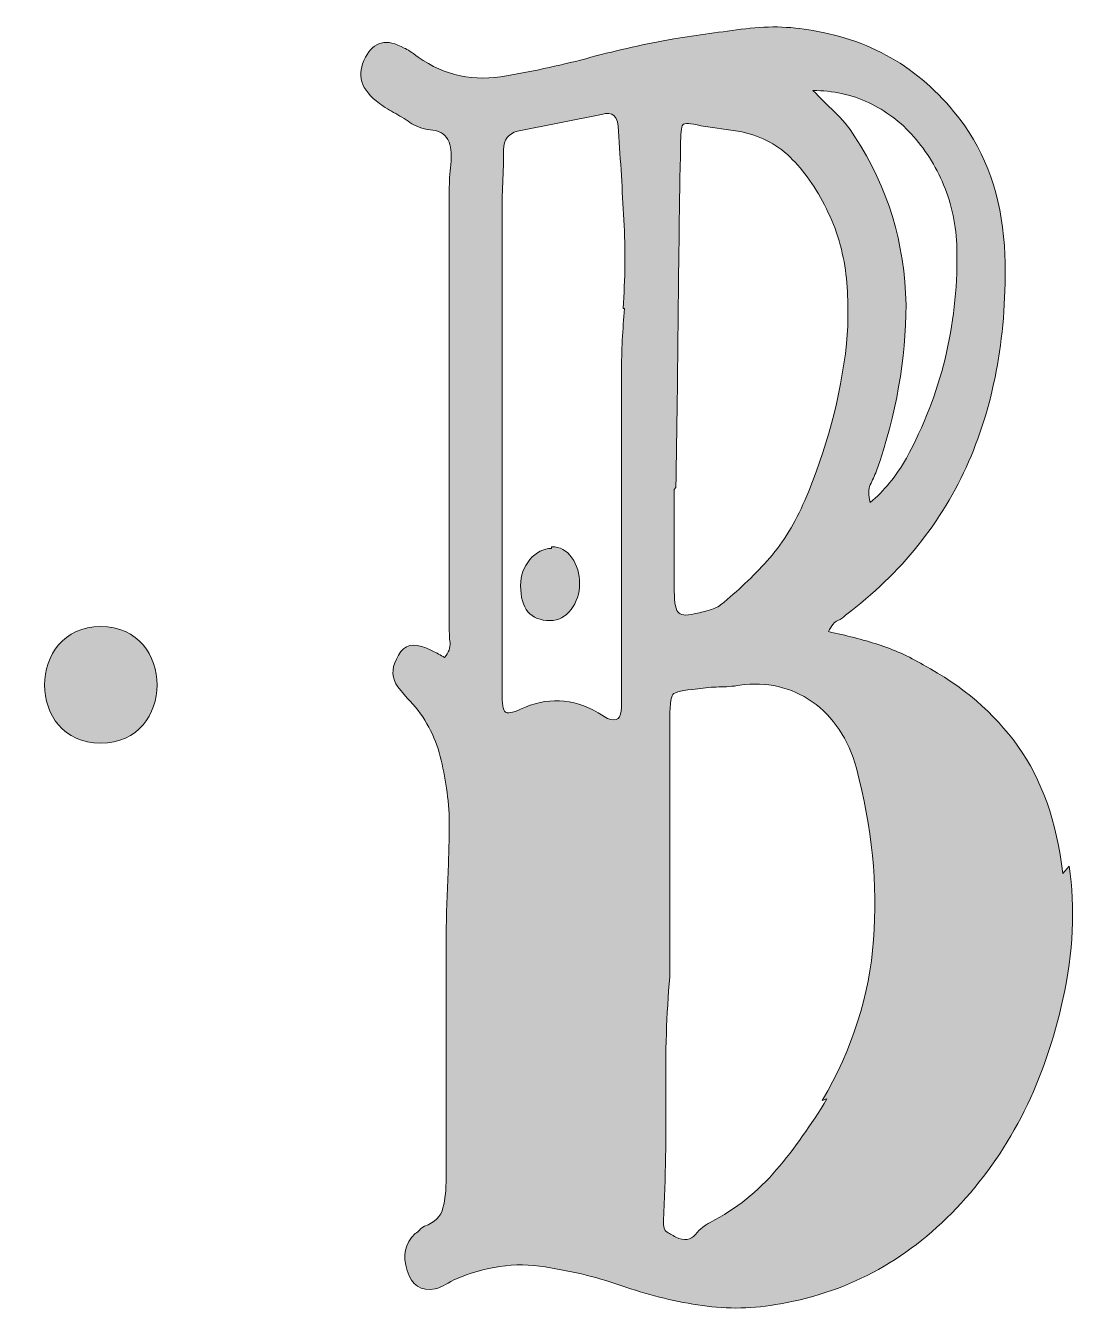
# Model space of a CAD drawing. Header units: inches. Extents: x 96 to 984, y -1025 to -55.
# Drawn here: x 146.7 to 264.1, y -715 to -571.4 of the extents above; entities that cross this region are included whole.
import ezdxf

# ---------------------------------------------------------------- set-up
doc = ezdxf.new("R2010")
doc.units = ezdxf.units.IN
doc.header["$MEASUREMENT"] = 0
doc.layers.add('Layer 1', color=7, linetype='Continuous')

# ---------------------------------------------------------------- blocks, each defined once
blk = doc.blocks.new('block 2')
at = {"layer": 'Layer 1', "true_color": 0x71020c}
h = blk.add_hatch(color=16, dxfattribs=at)
h.dxf.hatch_style = 2
edge = h.paths.add_edge_path()
edge.add_spline(control_points=[(262.7, -666.23), (262.01, -660.45), (260.33, -655.7), (257.67, -651.98), (255, -648.26), (251.48, -645.24), (247.08, -642.9), (245.46, -641.93), (243.78, -641.17), (242.05, -640.62), (240.31, -640.07), (238.46, -639.59), (236.49, -639.18), (236.84, -638.49), (237.18, -638.08), (237.53, -637.94), (237.88, -637.8), (238.16, -637.6), (238.4, -637.32), (244.63, -632.64), (249.21, -626.93), (252.16, -620.18), (255.1, -613.44), (256.46, -605.72), (256.22, -597.05), (255.99, -591.41), (254.49, -586.59), (251.73, -582.6), (247.57, -576.81), (242.09, -573.3), (235.28, -572.06), (232.63, -571.52), (229.95, -571.41), (227.24, -571.75), (224.52, -572.1), (221.84, -572.48), (219.19, -572.89), (216.07, -573.44), (212.98, -574.13), (209.92, -574.95), (206.87, -575.78), (203.72, -576.47), (200.49, -577.02), (196.91, -577.71), (193.62, -577.02), (190.62, -574.95), (189.92, -574.41), (189.4, -574.06), (189.06, -573.92), (187.09, -572.82), (185.64, -573.17), (184.72, -574.95), (183.68, -576.88), (184.19, -578.6), (186.28, -580.12), (186.86, -580.53), (187.46, -580.91), (188.1, -581.25), (188.74, -581.6), (189.34, -581.98), (189.92, -582.39), (190.62, -582.8), (191.4, -583.04), (192.27, -583.11), (193.13, -583.18), (193.74, -583.63), (194.09, -584.45), (194.32, -585.14), (194.38, -585.97), (194.26, -586.93), (194.15, -587.9), (194.09, -588.86), (194.09, -589.82), (194.09, -589.82), (194.09, -638.76), (194.09, -638.76), (194.09, -639.32), (194.11, -639.87), (194.18, -640.42), (194.23, -640.97), (194.03, -641.52), (193.57, -642.07), (193.1, -641.79), (192.67, -641.55), (192.27, -641.35), (191.86, -641.14), (191.43, -640.97), (190.97, -640.83), (189.69, -640.42), (188.77, -640.9), (188.19, -642.27), (187.61, -643.38), (187.67, -644.41), (188.36, -645.37), (188.36, -645.37), (189.4, -646.61), (189.4, -646.61), (191.14, -648.4), (192.32, -650.43), (192.96, -652.7), (193.6, -654.97), (193.97, -657.42), (194.09, -660.03), (194.09, -662.38), (194.03, -664.75), (193.92, -667.16), (193.8, -669.57), (193.74, -671.94), (193.74, -674.28), (193.74, -674.28), (193.74, -700.3), (193.74, -700.3), (193.74, -701.54), (193.63, -702.65), (193.39, -703.61), (193.16, -704.57), (192.47, -705.26), (191.31, -705.67), (191.08, -705.81), (190.9, -705.95), (190.79, -706.08), (190.68, -706.22), (190.5, -706.36), (190.27, -706.5), (189.11, -707.6), (188.82, -708.98), (189.4, -710.63), (189.86, -712.28), (190.9, -712.97), (192.53, -712.69), (192.99, -712.56), (193.68, -712.21), (194.61, -711.66), (198.07, -710.15), (201.47, -709.67), (204.82, -710.22), (206.43, -710.49), (207.96, -710.8), (209.41, -711.14), (210.85, -711.49), (212.32, -711.94), (213.82, -712.49), (216.7, -713.45), (219.56, -714.14), (222.39, -714.55), (225.21, -714.97), (228.13, -714.9), (231.13, -714.34), (238.99, -712.97), (245.72, -709.22), (251.33, -703.09), (256.94, -696.97), (260.73, -689.36), (262.7, -680.27), (263.86, -675.04), (264.09, -670.08), (263.39, -665.4), (263.39, -665.4), (262.7, -666.23), (262.7, -666.23)], knot_values=[0, 0, 0, 0, 1, 1, 1, 2, 2, 2, 3, 3, 3, 4, 4, 4, 5, 5, 5, 6, 6, 6, 7, 7, 7, 8, 8, 8, 9, 9, 9, 10, 10, 10, 11, 11, 11, 12, 12, 12, 13, 13, 13, 14, 14, 14, 15, 15, 15, 16, 16, 16, 17, 17, 17, 18, 18, 18, 19, 19, 19, 20, 20, 20, 21, 21, 21, 22, 22, 22, 23, 23, 23, 24, 24, 24, 25, 25, 25, 26, 26, 26, 27, 27, 27, 28, 28, 28, 29, 29, 29, 30, 30, 30, 31, 31, 31, 32, 32, 32, 33, 33, 33, 34, 34, 34, 35, 35, 35, 36, 36, 36, 37, 37, 37, 38, 38, 38, 39, 39, 39, 40, 40, 40, 41, 41, 41, 42, 42, 42, 43, 43, 43, 44, 44, 44, 45, 45, 45, 46, 46, 46, 47, 47, 47, 48, 48, 48, 49, 49, 49, 50, 50, 50, 51, 51, 51, 52, 52, 52, 53, 53, 53, 53], degree=3, periodic=1)
edge = h.paths.add_edge_path()
edge.add_spline(control_points=[(213.7, -603.04), (213.47, -605.38), (213.35, -607.76), (213.35, -610.16), (213.35, -612.58), (213.35, -614.95), (213.35, -617.29), (213.35, -617.29), (213.35, -645.17), (213.35, -645.17), (213.35, -645.17), (213.35, -647.65), (213.35, -647.65), (213.35, -648.88), (212.83, -649.3), (211.79, -648.88), (211.79, -648.88), (210.75, -648.26), (210.75, -648.26), (207.86, -646.61), (204.96, -646.48), (202.07, -647.85), (201.15, -648.26), (200.57, -648.37), (200.34, -648.16), (200.1, -647.95), (199.99, -647.23), (199.99, -645.99), (199.99, -645.99), (199.99, -640.42), (199.99, -640.42), (199.99, -640.42), (199.99, -617.5), (199.99, -617.5), (199.99, -617.5), (199.99, -592.71), (199.99, -592.71), (199.99, -591.47), (200.02, -590.24), (200.08, -589), (200.13, -587.76), (200.16, -586.52), (200.16, -585.28), (200.16, -584.18), (200.68, -583.49), (201.73, -583.21), (201.73, -583.21), (211.1, -581.36), (211.1, -581.36), (212.37, -580.94), (213.01, -581.56), (213.01, -583.21), (213.24, -586.52), (213.44, -589.82), (213.61, -593.13), (213.79, -596.43), (213.76, -599.74), (213.53, -603.04), (213.53, -603.04), (213.7, -603.04), (213.7, -603.04)], knot_values=[0, 0, 0, 0, 1, 1, 1, 2, 2, 2, 3, 3, 3, 4, 4, 4, 5, 5, 5, 6, 6, 6, 7, 7, 7, 8, 8, 8, 9, 9, 9, 10, 10, 10, 11, 11, 11, 12, 12, 12, 13, 13, 13, 14, 14, 14, 15, 15, 15, 16, 16, 16, 17, 17, 17, 18, 18, 18, 19, 19, 19, 20, 20, 20, 20], degree=3, periodic=1)
edge = h.paths.add_edge_path()
edge.add_spline(control_points=[(240.97, -580.01), (242.89, -580.91), (244.58, -582.18), (246.04, -583.84), (247.49, -585.49), (248.66, -587.42), (249.53, -589.62), (250.4, -591.82), (250.85, -594.23), (250.85, -596.84), (250.96, -604.97), (249.08, -612.61), (245.21, -619.77), (244.04, -621.83), (242.69, -623.48), (241.16, -624.72), (240.93, -623.9), (240.93, -623.24), (241.16, -622.76), (241.4, -622.28), (241.63, -621.76), (241.86, -621.21), (244.06, -614.88), (245.16, -608.69), (245.16, -602.63), (245.04, -595.74), (243.13, -589.48), (239.44, -583.84), (238.74, -582.73), (237.99, -581.8), (237.18, -581.05), (236.38, -580.29), (235.57, -579.5), (234.76, -578.67), (236.97, -578.67), (239.04, -579.12), (240.97, -580.01)], knot_values=[0, 0, 0, 0, 1, 1, 1, 2, 2, 2, 3, 3, 3, 4, 4, 4, 5, 5, 5, 6, 6, 6, 7, 7, 7, 8, 8, 8, 9, 9, 9, 10, 10, 10, 11, 11, 11, 12, 12, 12, 12], degree=3, periodic=1)
edge = h.paths.add_edge_path()
edge.add_spline(control_points=[(219.25, -623.28), (219.25, -623.28), (219.43, -623.07), (219.43, -623.07), (219.54, -616.46), (219.63, -610.03), (219.69, -603.76), (219.75, -597.5), (219.83, -591.2), (219.95, -584.87), (219.95, -583.49), (220.04, -582.7), (220.21, -582.49), (220.38, -582.29), (221.05, -582.32), (222.21, -582.6), (222.21, -582.6), (226.37, -583.21), (226.37, -583.21), (228.69, -583.63), (230.62, -584.59), (232.19, -586.11), (233.75, -587.62), (235.11, -589.55), (236.26, -591.89), (237.42, -594.23), (238.15, -596.67), (238.44, -599.22), (238.72, -601.77), (238.75, -604.35), (238.52, -606.96), (237.83, -613.02), (236.26, -618.87), (233.84, -624.52), (232.79, -626.99), (231.49, -629.13), (229.93, -630.92), (228.37, -632.71), (226.66, -634.36), (224.81, -635.87), (224.35, -636.29), (223.88, -636.56), (223.42, -636.7), (222.96, -636.84), (222.44, -636.98), (221.86, -637.11), (220.82, -637.39), (220.12, -637.39), (219.78, -637.11), (219.43, -636.84), (219.25, -636.01), (219.25, -634.64), (219.25, -634.64), (219.25, -623.28), (219.25, -623.28)], knot_values=[0, 0, 0, 0, 1, 1, 1, 2, 2, 2, 3, 3, 3, 4, 4, 4, 5, 5, 5, 6, 6, 6, 7, 7, 7, 8, 8, 8, 9, 9, 9, 10, 10, 10, 11, 11, 11, 12, 12, 12, 13, 13, 13, 14, 14, 14, 15, 15, 15, 16, 16, 16, 17, 17, 17, 18, 18, 18, 18], degree=3, periodic=1)
edge = h.paths.add_edge_path()
edge.add_spline(control_points=[(241.53, -673.66), (241.07, -679.86), (239.16, -685.85), (235.8, -691.63), (235.8, -691.63), (236.32, -691.42), (236.32, -691.42), (234.58, -694.31), (232.7, -696.97), (230.66, -699.37), (228.63, -701.78), (226.17, -703.74), (223.26, -705.26), (222.68, -705.54), (222.13, -705.98), (221.61, -706.6), (221.09, -707.22), (220.36, -707.32), (219.44, -706.91), (218.97, -706.64), (218.62, -706.43), (218.39, -706.29), (218.16, -706.16), (218.04, -705.74), (218.04, -705.05), (218.27, -700.23), (218.36, -695.52), (218.3, -690.91), (218.24, -686.29), (218.39, -681.92), (218.74, -677.79), (218.74, -677.79), (218.74, -649.5), (218.74, -649.5), (218.74, -647.58), (218.85, -646.48), (219.08, -646.2), (219.32, -645.92), (220.24, -645.72), (221.87, -645.58), (222.68, -645.44), (223.47, -645.37), (224.22, -645.37), (224.97, -645.37), (225.76, -645.31), (226.57, -645.17), (229.59, -644.75), (232.29, -645.37), (234.67, -647.02), (237.04, -648.68), (238.69, -651.16), (239.62, -654.46), (241.36, -661.07), (241.99, -667.47), (241.53, -673.66)], knot_values=[0, 0, 0, 0, 1, 1, 1, 2, 2, 2, 3, 3, 3, 4, 4, 4, 5, 5, 5, 6, 6, 6, 7, 7, 7, 8, 8, 8, 9, 9, 9, 10, 10, 10, 11, 11, 11, 12, 12, 12, 13, 13, 13, 14, 14, 14, 15, 15, 15, 16, 16, 16, 17, 17, 17, 18, 18, 18, 18], degree=3, periodic=1)
h = blk.add_hatch(color=16, dxfattribs=at)
h.dxf.hatch_style = 2
edge = h.paths.add_edge_path()
edge.add_spline(control_points=[(205.54, -629.68), (205.54, -629.68), (205.54, -629.88), (205.54, -629.88), (204.62, -629.88), (203.81, -630.3), (203.11, -631.12), (202.42, -631.95), (202.07, -632.91), (202.07, -634.01), (202.07, -636.63), (203.17, -637.94), (205.37, -637.94), (206.3, -637.94), (207.08, -637.53), (207.71, -636.7), (208.35, -635.87), (208.67, -634.91), (208.67, -633.81), (208.67, -632.71), (208.38, -631.74), (207.8, -630.92), (207.22, -630.09), (206.47, -629.68), (205.54, -629.68)], knot_values=[0, 0, 0, 0, 1, 1, 1, 2, 2, 2, 3, 3, 3, 4, 4, 4, 5, 5, 5, 6, 6, 6, 7, 7, 7, 8, 8, 8, 8], degree=3, periodic=1)
h = blk.add_hatch(color=16, dxfattribs=at)
h.dxf.hatch_style = 2
edge = h.paths.add_edge_path()
edge.add_spline(control_points=[(155.13, -638.62), (146.75, -638.62), (146.73, -651.65), (155.13, -651.65), (163.52, -651.65), (163.53, -638.62), (155.13, -638.62)], knot_values=[0, 0, 0, 0, 1, 1, 1, 2, 2, 2, 2], degree=3, periodic=1)
at = {"layer": 'Layer 1', "lineweight": 0}
for points, knots in [([(262.7, -666.23), (262.01, -660.45), (260.33, -655.7), (257.67, -651.98), (255, -648.26), (251.48, -645.24), (247.08, -642.9), (245.46, -641.93), (243.78, -641.17), (242.05, -640.62), (240.31, -640.07), (238.46, -639.59), (236.49, -639.18), (236.84, -638.49), (237.18, -638.08), (237.53, -637.94), (237.88, -637.8), (238.16, -637.6), (238.4, -637.32), (244.63, -632.64), (249.21, -626.93), (252.16, -620.18), (255.1, -613.44), (256.46, -605.72), (256.22, -597.05), (255.99, -591.41), (254.49, -586.59), (251.73, -582.6), (247.57, -576.81), (242.09, -573.3), (235.28, -572.06), (232.63, -571.52), (229.95, -571.41), (227.24, -571.75), (224.52, -572.1), (221.84, -572.48), (219.19, -572.89), (216.07, -573.44), (212.98, -574.13), (209.92, -574.95), (206.87, -575.78), (203.72, -576.47), (200.49, -577.02), (196.91, -577.71), (193.62, -577.02), (190.62, -574.95), (189.92, -574.41), (189.4, -574.06), (189.06, -573.92), (187.09, -572.82), (185.64, -573.17), (184.72, -574.95), (183.68, -576.88), (184.19, -578.6), (186.28, -580.12), (186.86, -580.53), (187.46, -580.91), (188.1, -581.25), (188.74, -581.6), (189.34, -581.98), (189.92, -582.39), (190.62, -582.8), (191.4, -583.04), (192.27, -583.11), (193.13, -583.18), (193.74, -583.63), (194.09, -584.45), (194.32, -585.14), (194.38, -585.97), (194.26, -586.93), (194.15, -587.9), (194.09, -588.86), (194.09, -589.82), (194.09, -589.82), (194.09, -638.76), (194.09, -638.76), (194.09, -639.32), (194.11, -639.87), (194.18, -640.42), (194.23, -640.97), (194.03, -641.52), (193.57, -642.07), (193.1, -641.79), (192.67, -641.55), (192.27, -641.35), (191.86, -641.14), (191.43, -640.97), (190.97, -640.83), (189.69, -640.42), (188.77, -640.9), (188.19, -642.27), (187.61, -643.38), (187.67, -644.41), (188.36, -645.37), (188.36, -645.37), (189.4, -646.61), (189.4, -646.61), (191.14, -648.4), (192.32, -650.43), (192.96, -652.7), (193.6, -654.97), (193.97, -657.42), (194.09, -660.03), (194.09, -662.38), (194.03, -664.75), (193.92, -667.16), (193.8, -669.57), (193.74, -671.94), (193.74, -674.28), (193.74, -674.28), (193.74, -700.3), (193.74, -700.3), (193.74, -701.54), (193.63, -702.65), (193.39, -703.61), (193.16, -704.57), (192.47, -705.26), (191.31, -705.67), (191.08, -705.81), (190.9, -705.95), (190.79, -706.08), (190.68, -706.22), (190.5, -706.36), (190.27, -706.5), (189.11, -707.6), (188.82, -708.98), (189.4, -710.63), (189.86, -712.28), (190.9, -712.97), (192.53, -712.69), (192.99, -712.56), (193.68, -712.21), (194.61, -711.66), (198.07, -710.15), (201.47, -709.67), (204.82, -710.22), (206.43, -710.49), (207.96, -710.8), (209.41, -711.14), (210.85, -711.49), (212.32, -711.94), (213.82, -712.49), (216.7, -713.45), (219.56, -714.14), (222.39, -714.55), (225.21, -714.97), (228.13, -714.9), (231.13, -714.34), (238.99, -712.97), (245.72, -709.22), (251.33, -703.09), (256.94, -696.97), (260.73, -689.36), (262.7, -680.27), (263.86, -675.04), (264.09, -670.08), (263.39, -665.4), (263.39, -665.4), (262.7, -666.23), (262.7, -666.23)], [0, 0, 0, 0, 1, 1, 1, 2, 2, 2, 3, 3, 3, 4, 4, 4, 5, 5, 5, 6, 6, 6, 7, 7, 7, 8, 8, 8, 9, 9, 9, 10, 10, 10, 11, 11, 11, 12, 12, 12, 13, 13, 13, 14, 14, 14, 15, 15, 15, 16, 16, 16, 17, 17, 17, 18, 18, 18, 19, 19, 19, 20, 20, 20, 21, 21, 21, 22, 22, 22, 23, 23, 23, 24, 24, 24, 25, 25, 25, 26, 26, 26, 27, 27, 27, 28, 28, 28, 29, 29, 29, 30, 30, 30, 31, 31, 31, 32, 32, 32, 33, 33, 33, 34, 34, 34, 35, 35, 35, 36, 36, 36, 37, 37, 37, 38, 38, 38, 39, 39, 39, 40, 40, 40, 41, 41, 41, 42, 42, 42, 43, 43, 43, 44, 44, 44, 45, 45, 45, 46, 46, 46, 47, 47, 47, 48, 48, 48, 49, 49, 49, 50, 50, 50, 51, 51, 51, 52, 52, 52, 53, 53, 53, 53]), ([(240.97, -580.01), (242.89, -580.91), (244.58, -582.18), (246.04, -583.84), (247.49, -585.49), (248.66, -587.42), (249.53, -589.62), (250.4, -591.82), (250.85, -594.23), (250.85, -596.84), (250.96, -604.97), (249.08, -612.61), (245.21, -619.77), (244.04, -621.83), (242.69, -623.48), (241.16, -624.72), (240.93, -623.9), (240.93, -623.24), (241.16, -622.76), (241.4, -622.28), (241.63, -621.76), (241.86, -621.21), (244.06, -614.88), (245.16, -608.69), (245.16, -602.63), (245.04, -595.74), (243.13, -589.48), (239.44, -583.84), (238.74, -582.73), (237.99, -581.8), (237.18, -581.05), (236.38, -580.29), (235.57, -579.5), (234.76, -578.67), (236.97, -578.67), (239.04, -579.12), (240.97, -580.01)], [0, 0, 0, 0, 1, 1, 1, 2, 2, 2, 3, 3, 3, 4, 4, 4, 5, 5, 5, 6, 6, 6, 7, 7, 7, 8, 8, 8, 9, 9, 9, 10, 10, 10, 11, 11, 11, 12, 12, 12, 12]), ([(213.7, -603.04), (213.47, -605.38), (213.35, -607.76), (213.35, -610.16), (213.35, -612.58), (213.35, -614.95), (213.35, -617.29), (213.35, -617.29), (213.35, -645.17), (213.35, -645.17), (213.35, -645.17), (213.35, -647.65), (213.35, -647.65), (213.35, -648.88), (212.83, -649.3), (211.79, -648.88), (211.79, -648.88), (210.75, -648.26), (210.75, -648.26), (207.86, -646.61), (204.96, -646.48), (202.07, -647.85), (201.15, -648.26), (200.57, -648.37), (200.34, -648.16), (200.1, -647.95), (199.99, -647.23), (199.99, -645.99), (199.99, -645.99), (199.99, -640.42), (199.99, -640.42), (199.99, -640.42), (199.99, -617.5), (199.99, -617.5), (199.99, -617.5), (199.99, -592.71), (199.99, -592.71), (199.99, -591.47), (200.02, -590.24), (200.08, -589), (200.13, -587.76), (200.16, -586.52), (200.16, -585.28), (200.16, -584.18), (200.68, -583.49), (201.73, -583.21), (201.73, -583.21), (211.1, -581.36), (211.1, -581.36), (212.37, -580.94), (213.01, -581.56), (213.01, -583.21), (213.24, -586.52), (213.44, -589.82), (213.61, -593.13), (213.79, -596.43), (213.76, -599.74), (213.53, -603.04), (213.53, -603.04), (213.7, -603.04), (213.7, -603.04)], [0, 0, 0, 0, 1, 1, 1, 2, 2, 2, 3, 3, 3, 4, 4, 4, 5, 5, 5, 6, 6, 6, 7, 7, 7, 8, 8, 8, 9, 9, 9, 10, 10, 10, 11, 11, 11, 12, 12, 12, 13, 13, 13, 14, 14, 14, 15, 15, 15, 16, 16, 16, 17, 17, 17, 18, 18, 18, 19, 19, 19, 20, 20, 20, 20]), ([(219.25, -623.28), (219.25, -623.28), (219.43, -623.07), (219.43, -623.07), (219.54, -616.46), (219.63, -610.03), (219.69, -603.76), (219.75, -597.5), (219.83, -591.2), (219.95, -584.87), (219.95, -583.49), (220.04, -582.7), (220.21, -582.49), (220.38, -582.29), (221.05, -582.32), (222.21, -582.6), (222.21, -582.6), (226.37, -583.21), (226.37, -583.21), (228.69, -583.63), (230.62, -584.59), (232.19, -586.11), (233.75, -587.62), (235.11, -589.55), (236.26, -591.89), (237.42, -594.23), (238.15, -596.67), (238.44, -599.22), (238.72, -601.77), (238.75, -604.35), (238.52, -606.96), (237.83, -613.02), (236.26, -618.87), (233.84, -624.52), (232.79, -626.99), (231.49, -629.13), (229.93, -630.92), (228.37, -632.71), (226.66, -634.36), (224.81, -635.87), (224.35, -636.29), (223.88, -636.56), (223.42, -636.7), (222.96, -636.84), (222.44, -636.98), (221.86, -637.11), (220.82, -637.39), (220.12, -637.39), (219.78, -637.11), (219.43, -636.84), (219.25, -636.01), (219.25, -634.64), (219.25, -634.64), (219.25, -623.28), (219.25, -623.28)], [0, 0, 0, 0, 1, 1, 1, 2, 2, 2, 3, 3, 3, 4, 4, 4, 5, 5, 5, 6, 6, 6, 7, 7, 7, 8, 8, 8, 9, 9, 9, 10, 10, 10, 11, 11, 11, 12, 12, 12, 13, 13, 13, 14, 14, 14, 15, 15, 15, 16, 16, 16, 17, 17, 17, 18, 18, 18, 18]), ([(205.54, -629.68), (205.54, -629.68), (205.54, -629.88), (205.54, -629.88), (204.62, -629.88), (203.81, -630.3), (203.11, -631.12), (202.42, -631.95), (202.07, -632.91), (202.07, -634.01), (202.07, -636.63), (203.17, -637.94), (205.37, -637.94), (206.3, -637.94), (207.08, -637.53), (207.71, -636.7), (208.35, -635.87), (208.67, -634.91), (208.67, -633.81), (208.67, -632.71), (208.38, -631.74), (207.8, -630.92), (207.22, -630.09), (206.47, -629.68), (205.54, -629.68)], [0, 0, 0, 0, 1, 1, 1, 2, 2, 2, 3, 3, 3, 4, 4, 4, 5, 5, 5, 6, 6, 6, 7, 7, 7, 8, 8, 8, 8]), ([(155.13, -638.62), (146.75, -638.62), (146.73, -651.65), (155.13, -651.65), (163.52, -651.65), (163.53, -638.62), (155.13, -638.62)], [0, 0, 0, 0, 1, 1, 1, 2, 2, 2, 2]), ([(241.53, -673.66), (241.07, -679.86), (239.16, -685.85), (235.8, -691.63), (235.8, -691.63), (236.32, -691.42), (236.32, -691.42), (234.58, -694.31), (232.7, -696.97), (230.66, -699.37), (228.63, -701.78), (226.17, -703.74), (223.26, -705.26), (222.68, -705.54), (222.13, -705.98), (221.61, -706.6), (221.09, -707.22), (220.36, -707.32), (219.44, -706.91), (218.97, -706.64), (218.62, -706.43), (218.39, -706.29), (218.16, -706.16), (218.04, -705.74), (218.04, -705.05), (218.27, -700.23), (218.36, -695.52), (218.3, -690.91), (218.24, -686.29), (218.39, -681.92), (218.74, -677.79), (218.74, -677.79), (218.74, -649.5), (218.74, -649.5), (218.74, -647.58), (218.85, -646.48), (219.08, -646.2), (219.32, -645.92), (220.24, -645.72), (221.87, -645.58), (222.68, -645.44), (223.47, -645.37), (224.22, -645.37), (224.97, -645.37), (225.76, -645.31), (226.57, -645.17), (229.59, -644.75), (232.29, -645.37), (234.67, -647.02), (237.04, -648.68), (238.69, -651.16), (239.62, -654.46), (241.36, -661.07), (241.99, -667.47), (241.53, -673.66)], [0, 0, 0, 0, 1, 1, 1, 2, 2, 2, 3, 3, 3, 4, 4, 4, 5, 5, 5, 6, 6, 6, 7, 7, 7, 8, 8, 8, 9, 9, 9, 10, 10, 10, 11, 11, 11, 12, 12, 12, 13, 13, 13, 14, 14, 14, 15, 15, 15, 16, 16, 16, 17, 17, 17, 18, 18, 18, 18])]:
    blk.add_open_spline(points, degree=3, knots=knots, dxfattribs=at)

msp = doc.modelspace()

# ---------------------------------------------------------------- block references
at = {"layer": 'Layer 1'}
msp.add_blockref('block 2', (0, 0), dxfattribs=at)

doc.saveas('drawing.dxf')
